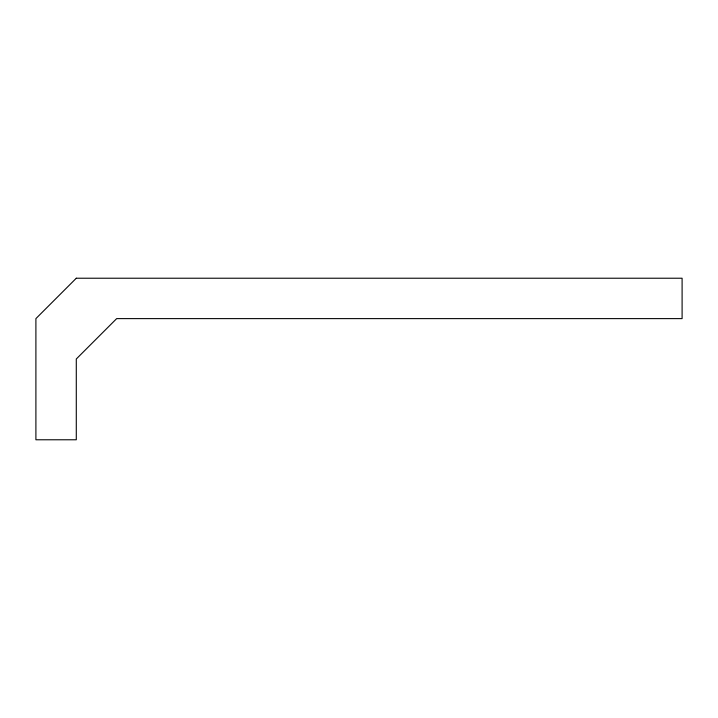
<?xml version="1.0" encoding="UTF-8"?>
<svg xmlns="http://www.w3.org/2000/svg" width="718" height="718" viewBox="0 0 718 718"><rect width="100%" height="100%" fill="white"/><g stroke="black" fill="none" stroke-linecap="round" stroke-linejoin="round"><path stroke-width="1.08" d="M76.287 278.225L35.9 318.613L35.9 439.775L76.287 439.775L76.287 359L116.675 318.613L682.1 318.613L682.1 278.225L76.287 278.225"/></g></svg>
